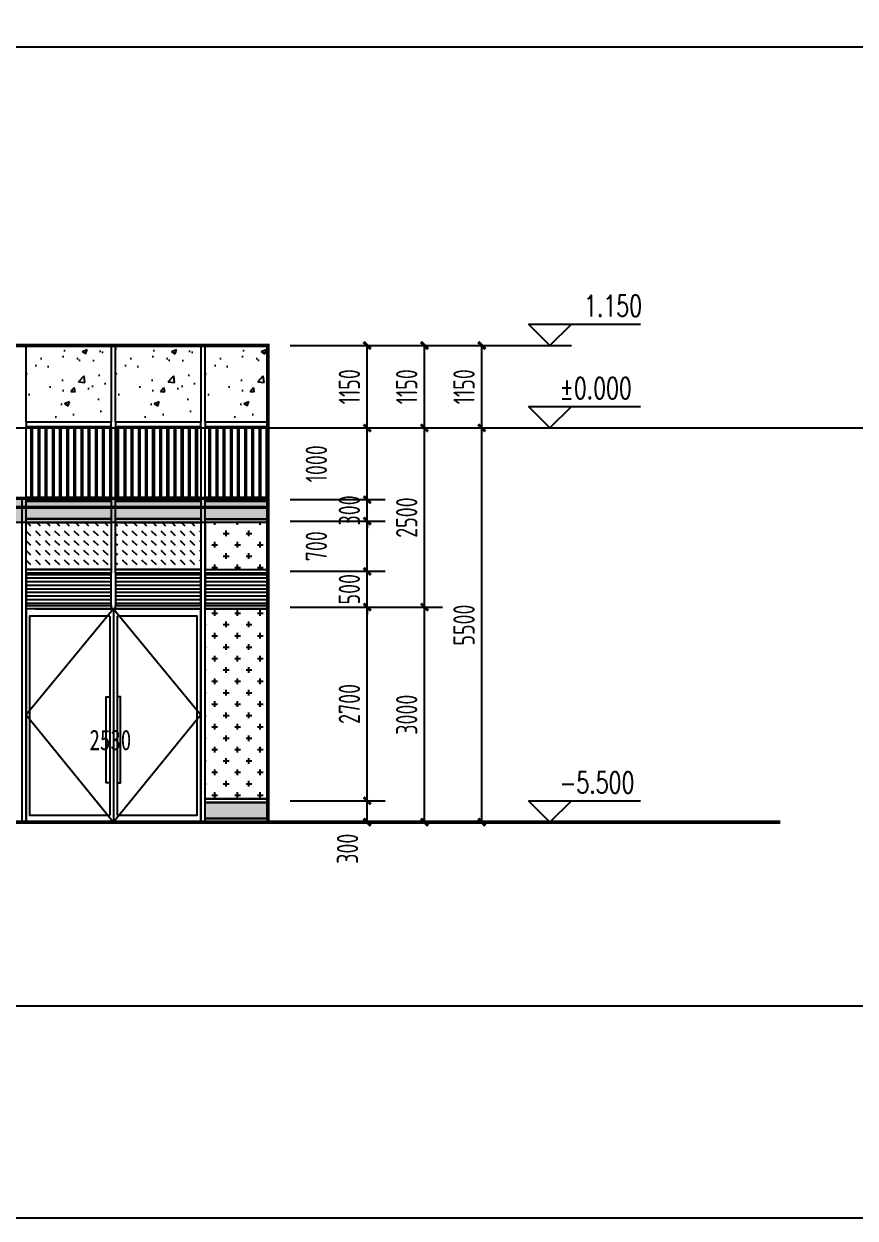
# Model space of a CAD drawing. Extents: x 72637 to 526294, y -245768 to 30884.
# Drawn here: x 234408 to 246008, y -110581 to -93920 of the extents above; entities that cross this region are included whole.
import ezdxf

# ---------------------------------------------------------------- set-up
doc = ezdxf.new("R2010")
doc.units = 0
doc.header["$LTSCALE"] = 10
doc.header["$MEASUREMENT"] = 0
for name, color, linetype in [('$1$05-填充_天正', 26, 'Continuous'), ('01-标注_尺寸', 124, 'Continuous'), ('01-标注_标高', 200, 'Continuous'), ('01-标注_轴线坐标', 132, 'Continuous'), ('02-TEXT_标注', 130, 'Continuous'), ('05-填充_156', 156, 'Continuous'), ('05-填充_168', 168, 'Continuous'), ('05-填充_18', 18, 'Continuous'), ('A-C_玻璃幕墙', 140, 'Continuous'), ('A-C_门', 150, 'Continuous'), ('D-铝板', 181, 'Continuous'), ('E-立面轮廓', 241, 'Continuous')]:
    doc.layers.add(name, color=color, linetype=linetype)
doc.layers.add('04-不打印_辅助线', color=165, linetype='Continuous', plot=False)
doc.styles.add('_TCH_AXIS', font='STXIHEI.TTF', dxfattribs={"width": 0.75})
doc.styles.add('_TCH_DIM', font='SIMPLEX', dxfattribs={"bigfont": 'GBCBIG'})
doc.styles.add('_TCH_DIM_T3', font='ROS1', dxfattribs={"width": 0.8, "bigfont": 'JD'})
doc.dimstyles.new('_TCH_ARCH&&100', dxfattribs={"dimtxt": 297.5, "dimasz": 100, "dimexe": 250, "dimexo": 300, "dimgap": 100, "dimtad": 1, "dimdec": 0, "dimzin": 0, "dimdsep": 46, "dimtxsty": '_TCH_DIM_T3', "dimblk": 'ARCHTICK', "dimcen": 0.09, "dimclrt": 7, "dimazin": 2, "dimtfac": 1, "dimtdec": 0, "dimtix": 1, "dimtmove": 2, "dimatfit": 3, "dimfxl": 0, "dimtolj": 1, "dimtzin": 0, "dimarcsym": 0})

# ---------------------------------------------------------------- blocks, each defined once
blk = doc.blocks.new('*U157')
at = {"layer": 'A-C_玻璃幕墙'}
blk.add_lwpolyline([(-30, 2265), (-30, -2265), (30, -2265), (30, 2265)], dxfattribs=at)
blk = doc.blocks.new('*U158')
at = {"layer": 'A-C_玻璃幕墙', "color": 0, "linetype": 'ByBlock', "lineweight": -2, "transparency": 16777216}
for p in [(0, 0), (2500, 0)]:
    blk.add_blockref('*U157', p, dxfattribs=at)
blk = doc.blocks.new('*U228')
at = {"layer": '05-填充_156'}
h = blk.add_hatch(dxfattribs=at)
h.set_pattern_fill('_USER', color=256, scale=100, angle=90, pattern_type=0)
h.set_pattern_definition([(90, (-490, 940), (-100, 6e-15), [])])
h.paths.add_polyline_path([(0, 990), (1190, 990), (1190, 0), (0, 0)])
h = blk.add_hatch(dxfattribs=at)
h.set_pattern_fill('_USER', color=256, scale=100, angle=90, pattern_type=0)
h.set_pattern_definition([(90, (-470, 940), (-100, 6e-15), [])])
h.paths.add_polyline_path([(0, 990), (1190, 990), (1190, 0), (0, 0)])
for points in [[(1190, 1050), (0, 1050), (0, 2120), (1190, 2120)], [(0, 990), (1190, 990), (1190, 1050), (0, 1050)], [(0, 990), (1190, 990), (1190, 0), (0, 0)]]:
    blk.add_lwpolyline(points, close=True)
blk = doc.blocks.new('*U230')
at = {"layer": '05-填充_156'}
h = blk.add_hatch(dxfattribs=at)
h.set_pattern_fill('_USER', color=256, scale=100, angle=90, pattern_type=0)
h.set_pattern_definition([(90, (-805.57, 940), (-100, 6e-15), [])])
h.paths.add_polyline_path([(0, 990), (874, 990), (874, 0), (0, 0)])
h = blk.add_hatch(dxfattribs=at)
h.set_pattern_fill('_USER', color=256, scale=100, angle=90, pattern_type=0)
h.set_pattern_definition([(90, (-785.57, 940), (-100, 6e-15), [])])
h.paths.add_polyline_path([(0, 990), (874, 990), (874, 0), (0, 0)])
for points in [[(874, 1050), (0, 1050), (0, 2120), (874, 2120)], [(0, 990), (874, 990), (874, 1050), (0, 1050)], [(0, 990), (874, 990), (874, 0), (0, 0)]]:
    blk.add_lwpolyline(points, close=True)
blk = doc.blocks.new('*U160')
at = {"layer": '05-填充_156'}
h = blk.add_hatch(dxfattribs=at)
h.set_pattern_fill('CROSS', color=136, scale=100)
h.set_pattern_definition([(0, (-155715.06, 102647.84), (158.75, 158.75), [79.375, -238.125]), (90, (-155675.37, 102608.15), (-158.75, 158.75), [79.375, -238.125])])
h.paths.add_polyline_path([(0, 3200), (874, 3200), (874, 3855), (0, 3855)])
h.paths.add_polyline_path([(0, 2650), (874, 2650), (874, 0), (0, 0)])
for points in [[(0, 3200), (874, 3200), (874, 3855), (0, 3855)], [(0, 2650), (874, 2650), (874, 0), (0, 0)]]:
    blk.add_lwpolyline(points, close=True)
blk = doc.blocks.new('*U193')
at = {"layer": '05-填充_168'}
h = blk.add_hatch(color=256, dxfattribs=at)
h.dxf.hatch_style = 1
h.paths.add_polyline_path([(874, 50), (0, 50), (0, 275), (874, 275)])
for points in [[(874, 275), (0, 275), (0, 325), (874, 325)], [(874, 50), (0, 50), (0, 275), (874, 275)], [(874, 0), (0, 0), (0, 50), (874, 50)]]:
    blk.add_lwpolyline(points, close=True)
blk = doc.blocks.new('*U194')
at = {"layer": '05-填充_156'}
h = blk.add_hatch(dxfattribs=at)
h.set_pattern_fill('_USER', color=256, scale=50, pattern_type=0)
h.set_pattern_definition([(0, (74.426, 50), (0, 50), [])])
h.paths.add_polyline_path([(0, 50), (874, 50), (874, 500), (0, 500)])
at = {"layer": '05-填充_168'}
h = blk.add_hatch(color=256, dxfattribs=at)
h.dxf.hatch_style = 1
h.paths.add_polyline_path([(874, 1255), (0, 1255), (0, 1505), (874, 1505)])
for points in [[(874, 1505), (0, 1505), (0, 1555), (874, 1555)], [(874, 1255), (0, 1255), (0, 1505), (874, 1505)], [(874, 1205), (0, 1205), (0, 1255), (874, 1255)], [(874, 500), (0, 500), (0, 550), (874, 550)], [(0, 50), (874, 50), (874, 500), (0, 500)], [(874, 0), (0, 0), (0, 50), (874, 50)]]:
    blk.add_lwpolyline(points, close=True)
blk = doc.blocks.new('*U195')
at = {"layer": '05-填充_156'}
h = blk.add_hatch(dxfattribs=at)
h.set_pattern_fill('_USER', color=256, scale=50, pattern_type=0)
h.set_pattern_definition([(0, (390, 50), (0, 50), [])])
h.paths.add_polyline_path([(0, 50), (1190, 50), (1190, 500), (0, 500)])
at = {"layer": '05-填充_168'}
h = blk.add_hatch(color=256, dxfattribs=at)
h.dxf.hatch_style = 1
h.paths.add_polyline_path([(1190, 1255), (0, 1255), (0, 1505), (1190, 1505)])
for points in [[(1190, 1505), (0, 1505), (0, 1555), (1190, 1555)], [(1190, 1255), (0, 1255), (0, 1505), (1190, 1505)], [(1190, 1205), (0, 1205), (0, 1255), (1190, 1255)], [(1190, 500), (0, 500), (0, 550), (1190, 550)], [(0, 50), (1190, 50), (1190, 500), (0, 500)], [(1190, 0), (0, 0), (0, 50), (1190, 50)]]:
    blk.add_lwpolyline(points, close=True)
blk = doc.blocks.new('*U196')
at = {"layer": '05-填充_156'}
h = blk.add_hatch(dxfattribs=at)
h.set_pattern_fill('DASH', color=256, scale=100, angle=315)
h.set_pattern_definition([(315, (-155399.49, 99447.835), (134.70384, -3e-14), [95.25, -95.25])])
h.paths.add_polyline_path([(0, 655), (1190, 655), (1190, 0), (0, 0)])
blk.add_lwpolyline([(0, 655), (1190, 655), (1190, 0), (0, 0)], close=True)
blk = doc.blocks.new('*U197')
at = {"layer": 'A-C_玻璃幕墙'}
for name, p in [('*U195', (-595, -777)), ('*U196', (-595, -227))]:
    blk.add_blockref(name, p, dxfattribs=at)
blk = doc.blocks.new('*U198')
at = {"layer": 'A-C_玻璃幕墙', "color": 0, "linetype": 'ByBlock', "lineweight": -2, "transparency": 16777216}
for p in [(0, 0), (1250, 0)]:
    blk.add_blockref('*U197', p, dxfattribs=at)
blk = doc.blocks.new('WM2530')
for points in [[(-1735, 0), (705, 0), (705, 2975), (-1735, 2975)], [(-565, 550), (-615, 550), (-615, 1750), (-565, 1750)], [(-465, 550), (-415, 550), (-415, 1750), (-465, 1750)]]:
    blk.add_lwpolyline(points, close=True)
for points in [[(-515, 2975), (-1735, 1500), (-515, 0)], [(-565, 2875), (-1685, 2875), (-1685, 100), (-565, 100)], [(-565, 2875), (-565, 100)], [(-515, 2975), (-515, 0)], [(-515, 2975), (705, 1500), (-515, 0)], [(-465, 2875), (-465, 100)], [(-465, 100), (655, 100), (655, 2875), (-465, 2875)]]:
    blk.add_lwpolyline(points)
at = {"layer": '04-不打印_辅助线', "style": '_TCH_AXIS', "width": 0.75}
blk.add_text('2530', height=285.4, dxfattribs=at).set_placement((-849, 1005))
blk = doc.blocks.new('*U405')
at = {"layer": '05-填充_18'}
h = blk.add_hatch(color=256, dxfattribs=at)
h.dxf.hatch_style = 1
h.paths.add_polyline_path([(0, 350), (3970, 350), (3970, 0), (0, 0)])
blk.add_lwpolyline([(0, 350), (3970, 350), (3970, 0), (0, 0)], close=True)
for points in [[(3970, 325), (0, 325)], [(0, 225), (3970, 225)], [(3970, 200), (0, 200)]]:
    blk.add_lwpolyline(points)
blk = doc.blocks.new('_ArchTick')
at = {"color": 0, "linetype": 'ByBlock', "const_width": 0.4}
blk.add_lwpolyline([(-0.5, -0.5), (0.5, 0.5)], dxfattribs=at)
blk = doc.blocks.new('*D2602')
at = {"layer": '01-标注_轴线坐标', "color": 0, "lineweight": -2, "transparency": 16777216}
for p, q in [((-122421, 33084), (-121121, 33084)), ((-121371, 27584), (-121371, 33084)), ((-122421, 27584), (-121121, 27584))]:
    blk.add_line(p, q, dxfattribs=at)
at = {"layer": 'Defpoints', "color": 0, "transparency": 16777216}
for p in [(-122721, 33084), (-121371, 33084), (-122721, 27584)]:
    blk.add_point(p, dxfattribs=at)
at = {"layer": '01-标注_轴线坐标', "color": 0, "lineweight": -2, "transparency": 16777216, "xscale": 100, "yscale": 100, "zscale": 100}
for p, rotation in [((-121371, 33084), 90), ((-121371, 27584), 270)]:
    blk.add_blockref('_ArchTick', p, dxfattribs=dict(at, rotation=rotation))
at = {"layer": '01-标注_轴线坐标', "color": 7, "transparency": 16777216, "insert": (-121620, 30334), "char_height": 297.5, "attachment_point": 5, "rotation": 90, "style": '_TCH_DIM_T3'}
blk.add_mtext('\\A1;5500', dxfattribs=at)
blk = doc.blocks.new('*D2603')
at = {"layer": '01-标注_轴线坐标', "color": 0, "lineweight": -2, "transparency": 16777216}
for p, q in [((-122421, 34234), (-121121, 34234)), ((-121371, 33084), (-121371, 34234)), ((-122421, 33084), (-121121, 33084))]:
    blk.add_line(p, q, dxfattribs=at)
at = {"layer": 'Defpoints', "color": 0, "transparency": 16777216}
for p in [(-122721, 34234), (-121371, 34234), (-122721, 33084)]:
    blk.add_point(p, dxfattribs=at)
at = {"layer": '01-标注_轴线坐标', "color": 0, "lineweight": -2, "transparency": 16777216, "xscale": 100, "yscale": 100, "zscale": 100}
for p, rotation in [((-121371, 34234), 90), ((-121371, 33084), 270)]:
    blk.add_blockref('_ArchTick', p, dxfattribs=dict(at, rotation=rotation))
at = {"layer": '01-标注_轴线坐标', "color": 7, "transparency": 16777216, "insert": (-121620, 33659), "char_height": 297.5, "attachment_point": 5, "rotation": 90, "style": '_TCH_DIM_T3'}
blk.add_mtext('\\A1;1150', dxfattribs=at)
blk = doc.blocks.new('*D2604')
at = {"layer": '01-标注_轴线坐标', "color": 0, "lineweight": -2, "transparency": 16777216}
for p, q in [((-123248, 30584), (-121921, 30584)), ((-122171, 27584), (-122171, 30584)), ((-123248, 27584), (-121921, 27584))]:
    blk.add_line(p, q, dxfattribs=at)
at = {"layer": 'Defpoints', "color": 0, "transparency": 16777216}
for p in [(-123548, 30584), (-122171, 30584), (-123548, 27584)]:
    blk.add_point(p, dxfattribs=at)
at = {"layer": '01-标注_轴线坐标', "color": 0, "lineweight": -2, "transparency": 16777216, "xscale": 100, "yscale": 100, "zscale": 100}
for p, rotation in [((-122171, 30584), 90), ((-122171, 27584), 270)]:
    blk.add_blockref('_ArchTick', p, dxfattribs=dict(at, rotation=rotation))
at = {"layer": '01-标注_轴线坐标', "color": 7, "transparency": 16777216, "insert": (-122420, 29084), "char_height": 297.5, "attachment_point": 5, "rotation": 90, "style": '_TCH_DIM_T3'}
blk.add_mtext('\\A1;3000', dxfattribs=at)
blk = doc.blocks.new('*D2605')
at = {"layer": '01-标注_轴线坐标', "color": 0, "lineweight": -2, "transparency": 16777216}
for p, q in [((-123248, 33084), (-121921, 33084)), ((-122171, 30584), (-122171, 33084)), ((-123248, 30584), (-121921, 30584))]:
    blk.add_line(p, q, dxfattribs=at)
at = {"layer": 'Defpoints', "color": 0, "transparency": 16777216}
for p in [(-123548, 33084), (-122171, 33084), (-123548, 30584)]:
    blk.add_point(p, dxfattribs=at)
at = {"layer": '01-标注_轴线坐标', "color": 0, "lineweight": -2, "transparency": 16777216, "xscale": 100, "yscale": 100, "zscale": 100}
for p, rotation in [((-122171, 33084), 90), ((-122171, 30584), 270)]:
    blk.add_blockref('_ArchTick', p, dxfattribs=dict(at, rotation=rotation))
at = {"layer": '01-标注_轴线坐标', "color": 7, "transparency": 16777216, "insert": (-122420, 31834), "char_height": 297.5, "attachment_point": 5, "rotation": 90, "style": '_TCH_DIM_T3'}
blk.add_mtext('\\A1;2500', dxfattribs=at)
blk = doc.blocks.new('*D2606')
at = {"layer": '01-标注_轴线坐标', "color": 0, "lineweight": -2, "transparency": 16777216}
for p, q in [((-123248, 34234), (-121921, 34234)), ((-122171, 33084), (-122171, 34234)), ((-123248, 33084), (-121921, 33084))]:
    blk.add_line(p, q, dxfattribs=at)
at = {"layer": 'Defpoints', "color": 0, "transparency": 16777216}
for p in [(-123548, 34234), (-122171, 34234), (-123548, 33084)]:
    blk.add_point(p, dxfattribs=at)
at = {"layer": '01-标注_轴线坐标', "color": 0, "lineweight": -2, "transparency": 16777216, "xscale": 100, "yscale": 100, "zscale": 100}
for p, rotation in [((-122171, 34234), 90), ((-122171, 33084), 270)]:
    blk.add_blockref('_ArchTick', p, dxfattribs=dict(at, rotation=rotation))
at = {"layer": '01-标注_轴线坐标', "color": 7, "transparency": 16777216, "insert": (-122420, 33659), "char_height": 297.5, "attachment_point": 5, "rotation": 90, "style": '_TCH_DIM_T3'}
blk.add_mtext('\\A1;1150', dxfattribs=at)
blk = doc.blocks.new('*D2607')
at = {"layer": '01-标注_尺寸', "color": 0, "lineweight": -2, "transparency": 16777216}
for p, q in [((-124048, 27884), (-122721, 27884)), ((-122971, 27584), (-122971, 27884)), ((-124048, 27584), (-122721, 27584))]:
    blk.add_line(p, q, dxfattribs=at)
at = {"layer": 'Defpoints', "color": 0, "transparency": 16777216}
for p in [(-124348, 27884), (-122971, 27884), (-124348, 27584)]:
    blk.add_point(p, dxfattribs=at)
at = {"layer": '01-标注_尺寸', "color": 0, "lineweight": -2, "transparency": 16777216, "xscale": 100, "yscale": 100, "zscale": 100}
for p, rotation in [((-122971, 27884), 90), ((-122971, 27584), 270)]:
    blk.add_blockref('_ArchTick', p, dxfattribs=dict(at, rotation=rotation))
at = {"layer": '01-标注_尺寸', "color": 7, "transparency": 16777216, "insert": (-123246, 27214), "char_height": 297.5, "attachment_point": 5, "rotation": 90, "style": '_TCH_DIM_T3'}
blk.add_mtext('\\A1;300', dxfattribs=at)
blk = doc.blocks.new('*D2608')
at = {"layer": '01-标注_尺寸', "color": 0, "lineweight": -2, "transparency": 16777216}
for p, q in [((-124048, 30584), (-122721, 30584)), ((-122971, 27884), (-122971, 30584)), ((-124048, 27884), (-122721, 27884))]:
    blk.add_line(p, q, dxfattribs=at)
at = {"layer": 'Defpoints', "color": 0, "transparency": 16777216}
for p in [(-124348, 30584), (-122971, 30584), (-124348, 27884)]:
    blk.add_point(p, dxfattribs=at)
at = {"layer": '01-标注_尺寸', "color": 0, "lineweight": -2, "transparency": 16777216, "xscale": 100, "yscale": 100, "zscale": 100}
for p, rotation in [((-122971, 30584), 90), ((-122971, 27884), 270)]:
    blk.add_blockref('_ArchTick', p, dxfattribs=dict(at, rotation=rotation))
at = {"layer": '01-标注_尺寸', "color": 7, "transparency": 16777216, "insert": (-123220, 29234), "char_height": 297.5, "attachment_point": 5, "rotation": 90, "style": '_TCH_DIM_T3'}
blk.add_mtext('\\A1;2700', dxfattribs=at)
blk = doc.blocks.new('*D2609')
at = {"layer": '01-标注_尺寸', "color": 0, "lineweight": -2, "transparency": 16777216}
for p, q in [((-122971, 31084), (-122971, 31184)), ((-124048, 31084), (-122721, 31084)), ((-122971, 30584), (-122971, 31084)), ((-124048, 30584), (-122721, 30584)), ((-122971, 30584), (-122971, 30484))]:
    blk.add_line(p, q, dxfattribs=at)
at = {"layer": 'Defpoints', "color": 0, "transparency": 16777216}
for p in [(-124348, 31084), (-122971, 31084), (-124348, 30584)]:
    blk.add_point(p, dxfattribs=at)
at = {"layer": '01-标注_尺寸', "color": 0, "lineweight": -2, "transparency": 16777216, "xscale": 100, "yscale": 100, "zscale": 100}
for p, rotation in [((-122971, 31084), 270), ((-122971, 30584), 90)]:
    blk.add_blockref('_ArchTick', p, dxfattribs=dict(at, rotation=rotation))
at = {"layer": '01-标注_尺寸', "color": 7, "transparency": 16777216, "insert": (-123220, 30834), "char_height": 297.5, "attachment_point": 5, "rotation": 90, "style": '_TCH_DIM_T3'}
blk.add_mtext('\\A1;500', dxfattribs=at)
blk = doc.blocks.new('*D2610')
at = {"layer": '01-标注_尺寸', "color": 0, "lineweight": -2, "transparency": 16777216}
for p, q in [((-124048, 31784), (-122721, 31784)), ((-122971, 31084), (-122971, 31784)), ((-124048, 31084), (-122721, 31084))]:
    blk.add_line(p, q, dxfattribs=at)
at = {"layer": 'Defpoints', "color": 0, "transparency": 16777216}
for p in [(-124348, 31784), (-122971, 31784), (-124348, 31084)]:
    blk.add_point(p, dxfattribs=at)
at = {"layer": '01-标注_尺寸', "color": 0, "lineweight": -2, "transparency": 16777216, "xscale": 100, "yscale": 100, "zscale": 100}
for p, rotation in [((-122971, 31784), 90), ((-122971, 31084), 270)]:
    blk.add_blockref('_ArchTick', p, dxfattribs=dict(at, rotation=rotation))
at = {"layer": '01-标注_尺寸', "color": 7, "transparency": 16777216, "insert": (-123681, 31434), "char_height": 297.5, "attachment_point": 5, "rotation": 90, "style": '_TCH_DIM_T3'}
blk.add_mtext('\\A1;700', dxfattribs=at)
blk = doc.blocks.new('*D2611')
at = {"layer": '01-标注_尺寸', "color": 0, "lineweight": -2, "transparency": 16777216}
for p, q in [((-122971, 32084), (-122971, 32184)), ((-124048, 32084), (-122721, 32084)), ((-122971, 31784), (-122971, 32084)), ((-124048, 31784), (-122721, 31784)), ((-122971, 31784), (-122971, 31684))]:
    blk.add_line(p, q, dxfattribs=at)
at = {"layer": 'Defpoints', "color": 0, "transparency": 16777216}
for p in [(-124348, 32084), (-122971, 32084), (-124348, 31784)]:
    blk.add_point(p, dxfattribs=at)
at = {"layer": '01-标注_尺寸', "color": 0, "lineweight": -2, "transparency": 16777216, "xscale": 100, "yscale": 100, "zscale": 100}
for p, rotation in [((-122971, 32084), 270), ((-122971, 31784), 90)]:
    blk.add_blockref('_ArchTick', p, dxfattribs=dict(at, rotation=rotation))
at = {"layer": '01-标注_尺寸', "color": 7, "transparency": 16777216, "insert": (-123220, 31934), "char_height": 297.5, "attachment_point": 5, "rotation": 90, "style": '_TCH_DIM_T3'}
blk.add_mtext('\\A1;300', dxfattribs=at)
blk = doc.blocks.new('*D2612')
at = {"layer": '01-标注_尺寸', "color": 0, "lineweight": -2, "transparency": 16777216}
for p, q in [((-124048, 33084), (-122721, 33084)), ((-122971, 32084), (-122971, 33084)), ((-124048, 32084), (-122721, 32084))]:
    blk.add_line(p, q, dxfattribs=at)
at = {"layer": 'Defpoints', "color": 0, "transparency": 16777216}
for p in [(-124348, 33084), (-122971, 33084), (-124348, 32084)]:
    blk.add_point(p, dxfattribs=at)
at = {"layer": '01-标注_尺寸', "color": 0, "lineweight": -2, "transparency": 16777216, "xscale": 100, "yscale": 100, "zscale": 100}
for p, rotation in [((-122971, 33084), 90), ((-122971, 32084), 270)]:
    blk.add_blockref('_ArchTick', p, dxfattribs=dict(at, rotation=rotation))
at = {"layer": '01-标注_尺寸', "color": 7, "transparency": 16777216, "insert": (-123681, 32584), "char_height": 297.5, "attachment_point": 5, "rotation": 90, "style": '_TCH_DIM_T3'}
blk.add_mtext('\\A1;1000', dxfattribs=at)
blk = doc.blocks.new('*D2613')
at = {"layer": '01-标注_尺寸', "color": 0, "lineweight": -2, "transparency": 16777216}
for p, q in [((-124048, 34234), (-122721, 34234)), ((-122971, 33084), (-122971, 34234)), ((-124048, 33084), (-122721, 33084))]:
    blk.add_line(p, q, dxfattribs=at)
at = {"layer": 'Defpoints', "color": 0, "transparency": 16777216}
for p in [(-124348, 34234), (-122971, 34234), (-124348, 33084)]:
    blk.add_point(p, dxfattribs=at)
at = {"layer": '01-标注_尺寸', "color": 0, "lineweight": -2, "transparency": 16777216, "xscale": 100, "yscale": 100, "zscale": 100}
for p, rotation in [((-122971, 34234), 90), ((-122971, 33084), 270)]:
    blk.add_blockref('_ArchTick', p, dxfattribs=dict(at, rotation=rotation))
at = {"layer": '01-标注_尺寸', "color": 7, "transparency": 16777216, "insert": (-123220, 33659), "char_height": 297.5, "attachment_point": 5, "rotation": 90, "style": '_TCH_DIM_T3'}
blk.add_mtext('\\A1;1150', dxfattribs=at)
blk = doc.blocks.new('djkasdkasjd')
at = {"layer": '01-标注_标高'}
for p, q in [((-120420.9, 34234), (-120720.9, 34534)), ((-120720.9, 34534), (-119155.9, 34534)), ((-120420.9, 34234), (-120120.9, 34534)), ((-121120.9, 34234), (-120120.9, 34234)), ((-120420.9, 33084), (-120720.9, 33384)), ((-120720.9, 33384), (-119155.9, 33384)), ((-120420.9, 33084), (-120120.9, 33384)), ((-121120.9, 33084), (-120120.9, 33084)), ((-120420.9, 27584), (-120720.9, 27884)), ((-120720.9, 27884), (-119155.9, 27884)), ((-120420.9, 27584), (-120120.9, 27884)), ((-121120.9, 27584), (-120120.9, 27584))]:
    blk.add_line(p, q, dxfattribs=at)
at = {"layer": '02-TEXT_标注', "style": '_TCH_DIM', "width": 0.705882}
for s, p in [('1.150', (-119945.9, 34639)), ('%%P0.000', (-120285.9, 33489)), ('-5.500', (-120285.9, 27989))]:
    blk.add_text(s, height=297.5, dxfattribs=at).set_placement(p)
at = {"layer": '01-标注_尺寸'}
for p1, p2, picture, middle in [((-124347.7, 33084), (-124347.7, 34234), '*D2613', (-123219.7, 33659)), ((-124347.7, 31784), (-124347.7, 32084), '*D2611', (-123219.7, 31934)), ((-124347.7, 30584), (-124347.7, 31084), '*D2609', (-123219.7, 30834)), ((-124347.7, 27884), (-124347.7, 30584), '*D2608', (-123219.7, 29234))]:
    dim = blk.add_aligned_dim(p1=p1, p2=p2, distance=-1376.8, dimstyle='_TCH_ARCH&&100', dxfattribs=at)
    dim.commit()
    dim.dimension.update_dxf_attribs({"geometry": picture, "text_midpoint": middle})
for base, p1, p2, picture, middle in [((-122970.9, 33084), (-124347.7, 32084), (-124347.7, 33084), '*D2612', (-123681.2, 32584)), ((-122970.9, 31784), (-124347.7, 31084), (-124347.7, 31784), '*D2610', (-123681.2, 31434)), ((-122970.9, 27884), (-124347.7, 27584), (-124347.7, 27884), '*D2607', (-123245.9, 27214))]:
    dim = blk.add_linear_dim(base=base, p1=p1, p2=p2, angle=90, dimstyle='_TCH_ARCH&&100', dxfattribs=at)
    dim.commit()
    dim.dimension.update_dxf_attribs({"geometry": picture, "text_midpoint": middle, "dimtype": 161})
at = {"layer": '01-标注_轴线坐标'}
for p1, p2, distance, picture, middle in [((-123547.7, 33084), (-123547.7, 34234), -1376.8, '*D2606', (-122419.7, 33659)), ((-122720.9, 33084), (-122720.9, 34234), -1350, '*D2603', (-121619.7, 33659)), ((-123547.7, 30584), (-123547.7, 33084), -1376.8, '*D2605', (-122419.7, 31834)), ((-122720.9, 27584), (-122720.9, 33084), -1350, '*D2602', (-121619.7, 30334)), ((-123547.7, 27584), (-123547.7, 30584), -1376.8, '*D2604', (-122419.7, 29084))]:
    dim = blk.add_aligned_dim(p1=p1, p2=p2, distance=distance, dimstyle='_TCH_ARCH&&100', dxfattribs=at)
    dim.commit()
    dim.dimension.update_dxf_attribs({"geometry": picture, "text_midpoint": middle})

msp = doc.modelspace()

# ---------------------------------------------------------------- hatches: boundary and pattern name
at = {"layer": '$1$05-填充_天正'}
h = msp.add_hatch(dxfattribs=at)
h.set_pattern_fill('混凝土', color=256, scale=100)
h.set_pattern_definition([(50, (415640.67, 16140.1), (717.2602, -62.7521), [75, -825]), (355, (415640.7, 16140.1), (-138.7513, 752.1921), [60, -660]), (100.4514, (415700.44, 16134.85), (578.5094, 689.4395), [63.7402, -701.142]), (46.1842, (415640.7, 16340.1), (1067.241, -165.519), [112.5, -1237.5]), (96.6356, (415729.6, 16326.3), (934.6627, 974.118), [95.6103, -1051.713]), (351.1842, (415640.7, 16340.1), (934.662, 974.1186), [90, -990]), (21, (415740.67, 16290.1), (596.907, -402.6189), [75, -825]), (326, (415740.7, 16290.1), (243.3153, 725.15), [60, -660]), (71.4514, (415790.4, 16256.5), (840.2226, 322.5305), [63.7402, -701.142]), (37.5, (415640.67, 16140.08), (12.15986, 332.89385), [0, -652, 0, -670, 0, -662.5]), (7.5, (415640.67, 16140.1), (263.06954, 394.4117), [0, -382, 0, -637, 0, -252.5]), (327.5, (415417.67, 16140.08), (533.82244, -22.55487), [0, -250, 0, -780, 0, -1035]), (317.5, (415317.67, 16140.1), (583.1862, 100.105), [0, -325, 0, -518, 0, -735])])
h.paths.add_polyline_path([(234438.1, -98408), (235628.1, -98408), (235628.1, -99478), (234438.1, -99478)])
h = msp.add_hatch(dxfattribs=at)
h.set_pattern_fill('混凝土', color=256, scale=100)
h.set_pattern_definition([(50, (416890.67, 16140.1), (717.2602, -62.7521), [75, -825]), (355, (416890.7, 16140.1), (-138.7513, 752.1921), [60, -660]), (100.4514, (416950.44, 16134.85), (578.5094, 689.4395), [63.7402, -701.142]), (46.1842, (416890.7, 16340.1), (1067.241, -165.519), [112.5, -1237.5]), (96.6356, (416979.6, 16326.3), (934.6627, 974.118), [95.6103, -1051.713]), (351.1842, (416890.7, 16340.1), (934.662, 974.1186), [90, -990]), (21, (416990.67, 16290.1), (596.907, -402.6189), [75, -825]), (326, (416990.7, 16290.1), (243.3153, 725.15), [60, -660]), (71.4514, (417040.4, 16256.5), (840.2226, 322.5305), [63.7402, -701.142]), (37.5, (416890.67, 16140.08), (12.15986, 332.89385), [0, -652, 0, -670, 0, -662.5]), (7.5, (416890.67, 16140.1), (263.06954, 394.4117), [0, -382, 0, -637, 0, -252.5]), (327.5, (416667.67, 16140.08), (533.82244, -22.55487), [0, -250, 0, -780, 0, -1035]), (317.5, (416567.67, 16140.1), (583.1862, 100.105), [0, -325, 0, -518, 0, -735])])
h.paths.add_polyline_path([(235688.1, -98408), (236878.1, -98408), (236878.1, -99478), (235688.1, -99478)])
h = msp.add_hatch(dxfattribs=at)
h.set_pattern_fill('混凝土', color=256, scale=100)
h.set_pattern_definition([(50, (418140.67, 16140.1), (717.2602, -62.7521), [75, -825]), (355, (418140.7, 16140.1), (-138.7513, 752.1921), [60, -660]), (100.4514, (418200.44, 16134.85), (578.5094, 689.4395), [63.7402, -701.142]), (46.1842, (418140.7, 16340.1), (1067.241, -165.519), [112.5, -1237.5]), (96.6356, (418229.6, 16326.3), (934.6627, 974.118), [95.6103, -1051.713]), (351.1842, (418140.7, 16340.1), (934.662, 974.1186), [90, -990]), (21, (418240.67, 16290.1), (596.907, -402.6189), [75, -825]), (326, (418240.7, 16290.1), (243.3153, 725.15), [60, -660]), (71.4514, (418290.4, 16256.5), (840.2226, 322.5305), [63.7402, -701.142]), (37.5, (418140.67, 16140.08), (12.15986, 332.89385), [0, -652, 0, -670, 0, -662.5]), (7.5, (418140.67, 16140.1), (263.06954, 394.4117), [0, -382, 0, -637, 0, -252.5]), (327.5, (417917.67, 16140.08), (533.82244, -22.55487), [0, -250, 0, -780, 0, -1035]), (317.5, (417817.67, 16140.1), (583.1862, 100.105), [0, -325, 0, -518, 0, -735])])
h.paths.add_polyline_path([(236938.1, -98408), (237812.6, -98408), (237812.6, -99478), (236938.1, -99478)])

# ---------------------------------------------------------------- linework, layer by layer
at = {"layer": '04-不打印_辅助线'}
for points in [[(118747.5, -86708.1), (276006.9, -86708.1), (276006.9, -110581.4), (118747.5, -110581.4)], [(121958, -94242.8), (483151.6, -94242.8), (483151.6, -107623.6), (121958, -107623.6)]]:
    msp.add_lwpolyline(points, close=True, dxfattribs=at)
msp.add_lwpolyline([(86875.4, -99558), (483716.9, -99558)], dxfattribs=at)
at = {"layer": 'A-C_玻璃幕墙'}
msp.add_line((234572.6, -102083), (236878.1, -102083), dxfattribs=at)
msp.add_lwpolyline([(237812.6, -98408), (179442.6, -98408), (179442.6, -105058), (237812.6, -105058)], close=True, dxfattribs=at)
at = {"layer": 'E-立面轮廓', "const_width": 50}
msp.add_lwpolyline([(179446.6, -98408), (237812.6, -98408), (237812.6, -105058), (179446.6, -105058)], close=True, dxfattribs=at)
msp.add_lwpolyline([(173045.8, -105058), (244965, -105058)], dxfattribs=at)

# ---------------------------------------------------------------- block references
at = {"layer": '01-标注_尺寸'}
msp.add_blockref('djkasdkasjd', (362170.3, -132641.9), dxfattribs=at)
at = {"layer": 'A-C_玻璃幕墙'}
for name, p in [('*U228', (234438.1, -100528)), ('*U228', (235688.1, -100528)), ('*U230', (236938.1, -100528)), ('*U158', (234408.1, -102793)), ('*U198', (235033.1, -101305.5)), ('*U194', (236938.1, -102083)), ('*U160', (236938.1, -104733)), ('*U193', (236938.1, -105058))]:
    msp.add_blockref(name, p, dxfattribs=at)
at = {"layer": 'A-C_门'}
msp.add_blockref('WM2530', (236173.1, -105058), dxfattribs=at)
at = {"layer": 'D-铝板'}
msp.add_blockref('*U405', (233842.6, -100878), dxfattribs=at)

doc.saveas('drawing.dxf')
